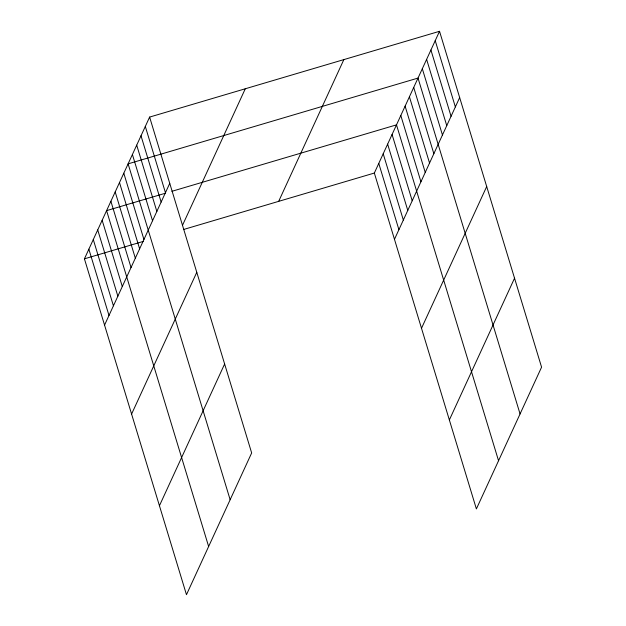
<?xml version="1.0" encoding="UTF-8"?>
<svg xmlns="http://www.w3.org/2000/svg" width="626" height="626" viewBox="0 0 626 626"><rect width="100%" height="100%" fill="white"/><g stroke="black" fill="none" stroke-linecap="round" stroke-linejoin="round"><path stroke-width="0.94" d="M149.614 117.078L251.66 452.95L186.47 594.7L84.424 258.828L149.614 117.078L439.53 31.3L541.576 367.172L476.386 508.922L374.34 173.05L439.53 31.3M104.558 325.097L169.748 183.348M182.518 225.266L245.282 88.775M131.593 414.068L196.775 272.318M278.672 201.353L343.854 59.603M159.442 505.73L224.632 363.98M394.474 239.32L459.664 97.57M421.501 328.29L486.692 186.54M449.358 419.952L514.541 278.202M165.467 193.215L106.592 210.633L208.638 546.506M171.907 191.306L396.501 124.856L498.546 460.728M84.424 258.828L143.299 241.409M183.817 229.421L374.34 173.05M435.227 40.659L455.36 106.929M430.923 50.01L451.056 116.279M426.619 59.368L446.753 125.638M422.315 68.719L442.449 134.989M520.065 413.95L418.019 78.078L128.103 163.856L230.149 499.728M413.716 87.429L433.849 153.699M409.412 96.787L429.546 163.057M405.108 106.146L425.242 172.416M400.804 115.497L420.938 181.767M392.072 134.496L412.205 200.766M387.635 144.129L407.776 210.399M383.206 153.769L403.34 220.039M378.769 163.409L398.911 229.679M145.31 126.436L165.444 192.706M141.006 135.787L161.14 202.057M136.711 145.146L156.844 211.416M132.407 154.497L152.541 220.767M123.799 173.214L143.933 239.484M119.496 182.565L139.629 248.835M115.192 191.924L135.326 258.194M110.896 201.275L131.03 267.545M102.155 220.274L122.289 286.544M97.726 229.914L117.86 296.176M93.29 239.547L113.423 305.817M88.861 249.187L108.994 315.457"/></g></svg>
